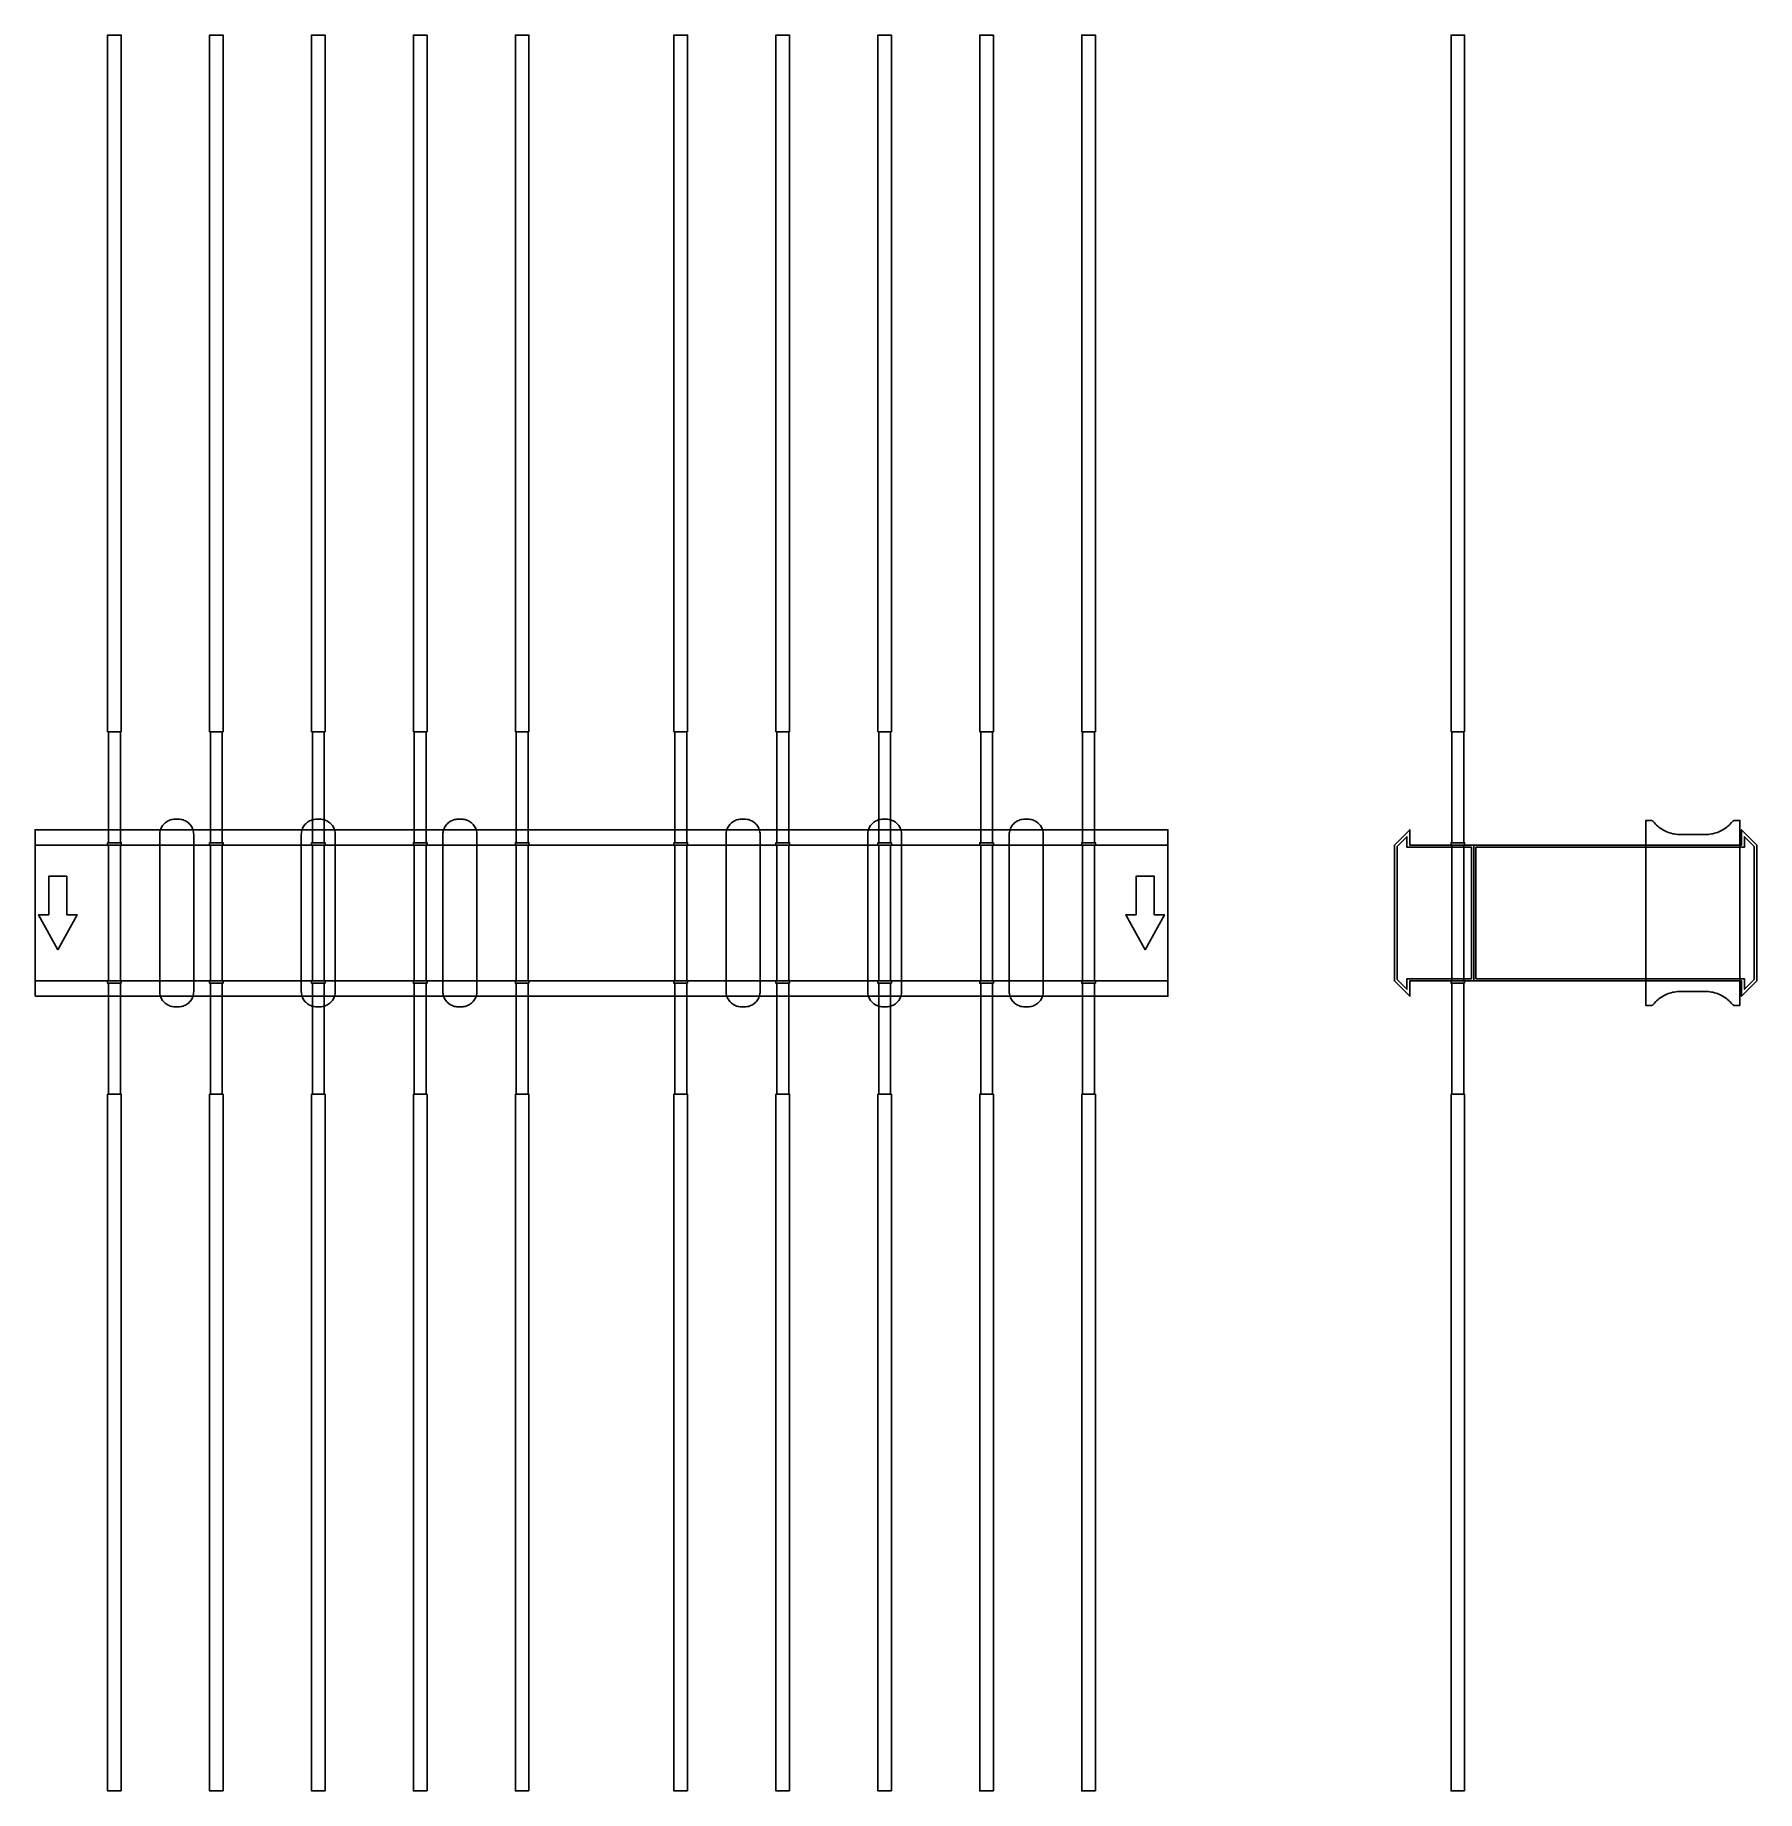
# Model space of a CAD drawing. Extents: x 0 to 1520, y -775 to 775.
import ezdxf

# ---------------------------------------------------------------- set-up
doc = ezdxf.new("R2010")
doc.units = 0
doc.layers.add('Halfen', color=7, linetype='CONTINUOUS')

msp = doc.modelspace()

# ---------------------------------------------------------------- linework, layer by layer
at = {"layer": 'Halfen', "color": 7}
for points in [[(76, 160), (76, 775), (64, 775), (64, 160)], [(166, 160), (166, 775), (154, 775), (154, 160)], [(256, 160), (256, 775), (244, 775), (244, 160)], [(346, 160), (346, 775), (334, 775), (334, 160)], [(436, 160), (436, 775), (424, 775), (424, 160)], [(576, 160), (576, 775), (564, 775), (564, 160)], [(666, 160), (666, 775), (654, 775), (654, 160)], [(756, 160), (756, 775), (744, 775), (744, 160)], [(846, 160), (846, 775), (834, 775), (834, 160)], [(936, 160), (936, 775), (924, 775), (924, 160)], [(1262, 160), (1262, 775), (1250, 775), (1250, 160)], [(75.25, 62), (75.25, 160), (64.75, 160), (64.75, 62)], [(165.25, 62), (165.25, 160), (154.75, 160), (154.75, 62)], [(255.25, 62), (255.25, 160), (244.75, 160), (244.75, 62)], [(345.25, 62), (345.25, 160), (334.75, 160), (334.75, 62)], [(435.25, 62), (435.25, 160), (424.75, 160), (424.75, 62)], [(575.25, 62), (575.25, 160), (564.75, 160), (564.75, 62)], [(665.25, 62), (665.25, 160), (654.75, 160), (654.75, 62)], [(755.25, 62), (755.25, 160), (744.75, 160), (744.75, 62)], [(845.25, 62), (845.25, 160), (834.75, 160), (834.75, 62)], [(935.25, 62), (935.25, 160), (924.75, 160), (924.75, 62)], [(1261.25, 62), (1261.25, 160), (1250.75, 160), (1250.75, 62)], [(140, -69.3), (140, -56.8), (140, 69.3), (139.958, 70.359), (139.834, 71.412), (139.627, 72.452), (139.339, 73.472), (138.972, 74.466), (138.529, 75.429), (138.011, 76.354), (137.422, 77.235), (136.765, 78.068), (136.046, 78.846), (135.268, 79.565), (134.435, 80.222), (133.554, 80.811), (132.629, 81.329), (131.666, 81.772), (130.672, 82.139), (129.652, 82.427), (128.612, 82.634), (127.559, 82.758), (126.5, 82.8), (123.5, 82.8), (122.441, 82.758), (121.388, 82.634), (120.348, 82.427), (119.328, 82.139), (118.334, 81.772), (117.371, 81.329), (116.446, 80.811), (115.565, 80.222), (114.732, 79.565), (113.954, 78.846), (113.235, 78.068), (112.578, 77.235), (111.989, 76.354), (111.471, 75.429), (111.028, 74.466), (110.661, 73.472), (110.373, 72.452), (110.166, 71.412), (110.042, 70.359), (110, 69.3), (110, -56.8), (110, -69.3), (110.042, -70.359), (110.166, -71.412), (110.373, -72.452), (110.661, -73.472), (111.028, -74.466), (111.471, -75.429), (111.989, -76.354), (112.578, -77.235), (113.235, -78.068), (113.954, -78.846), (114.732, -79.565), (115.565, -80.222), (116.446, -80.811), (117.371, -81.329), (118.334, -81.772), (119.328, -82.139), (120.348, -82.427), (121.388, -82.634), (122.441, -82.758), (123.5, -82.8), (126.5, -82.8), (127.559, -82.758), (128.612, -82.634), (129.652, -82.427), (130.672, -82.139), (131.666, -81.772), (132.629, -81.329), (133.554, -80.811), (134.435, -80.222), (135.268, -79.565), (136.046, -78.846), (136.765, -78.068), (137.422, -77.235), (138.011, -76.354), (138.529, -75.429), (138.972, -74.466), (139.339, -73.472), (139.627, -72.452), (139.834, -71.412), (139.958, -70.359), (140, -69.3)], [(265, -69.3), (265, -56.8), (265, 69.3), (264.958, 70.359), (264.834, 71.412), (264.627, 72.452), (264.339, 73.472), (263.972, 74.466), (263.529, 75.429), (263.011, 76.354), (262.422, 77.235), (261.765, 78.068), (261.046, 78.846), (260.268, 79.565), (259.435, 80.222), (258.554, 80.811), (257.629, 81.329), (256.666, 81.772), (255.672, 82.139), (254.652, 82.427), (253.612, 82.634), (252.559, 82.758), (251.5, 82.8), (248.5, 82.8), (247.441, 82.758), (246.388, 82.634), (245.348, 82.427), (244.328, 82.139), (243.334, 81.772), (242.371, 81.329), (241.446, 80.811), (240.565, 80.222), (239.732, 79.565), (238.954, 78.846), (238.235, 78.068), (237.578, 77.235), (236.989, 76.354), (236.471, 75.429), (236.028, 74.466), (235.661, 73.472), (235.373, 72.452), (235.166, 71.412), (235.042, 70.359), (235, 69.3), (235, -56.8), (235, -69.3), (235.042, -70.359), (235.166, -71.412), (235.373, -72.452), (235.661, -73.472), (236.028, -74.466), (236.471, -75.429), (236.989, -76.354), (237.578, -77.235), (238.235, -78.068), (238.954, -78.846), (239.732, -79.565), (240.565, -80.222), (241.446, -80.811), (242.371, -81.329), (243.334, -81.772), (244.328, -82.139), (245.348, -82.427), (246.388, -82.634), (247.441, -82.758), (248.5, -82.8), (251.5, -82.8), (252.559, -82.758), (253.612, -82.634), (254.652, -82.427), (255.672, -82.139), (256.666, -81.772), (257.629, -81.329), (258.554, -80.811), (259.435, -80.222), (260.268, -79.565), (261.046, -78.846), (261.765, -78.068), (262.422, -77.235), (263.011, -76.354), (263.529, -75.429), (263.972, -74.466), (264.339, -73.472), (264.627, -72.452), (264.834, -71.412), (264.958, -70.359), (265, -69.3)], [(390, -69.3), (390, -56.8), (390, 69.3), (389.958, 70.359), (389.834, 71.412), (389.627, 72.452), (389.339, 73.472), (388.972, 74.466), (388.529, 75.429), (388.011, 76.354), (387.422, 77.235), (386.765, 78.068), (386.046, 78.846), (385.268, 79.565), (384.435, 80.222), (383.554, 80.811), (382.629, 81.329), (381.666, 81.772), (380.672, 82.139), (379.652, 82.427), (378.612, 82.634), (377.559, 82.758), (376.5, 82.8), (373.5, 82.8), (372.441, 82.758), (371.388, 82.634), (370.348, 82.427), (369.328, 82.139), (368.334, 81.772), (367.371, 81.329), (366.446, 80.811), (365.565, 80.222), (364.732, 79.565), (363.954, 78.846), (363.235, 78.068), (362.578, 77.235), (361.989, 76.354), (361.471, 75.429), (361.028, 74.466), (360.661, 73.472), (360.373, 72.452), (360.166, 71.412), (360.042, 70.359), (360, 69.3), (360, -56.8), (360, -69.3), (360.042, -70.359), (360.166, -71.412), (360.373, -72.452), (360.661, -73.472), (361.028, -74.466), (361.471, -75.429), (361.989, -76.354), (362.578, -77.235), (363.235, -78.068), (363.954, -78.846), (364.732, -79.565), (365.565, -80.222), (366.446, -80.811), (367.371, -81.329), (368.334, -81.772), (369.328, -82.139), (370.348, -82.427), (371.388, -82.634), (372.441, -82.758), (373.5, -82.8), (376.5, -82.8), (377.559, -82.758), (378.612, -82.634), (379.652, -82.427), (380.672, -82.139), (381.666, -81.772), (382.629, -81.329), (383.554, -80.811), (384.435, -80.222), (385.268, -79.565), (386.046, -78.846), (386.765, -78.068), (387.422, -77.235), (388.011, -76.354), (388.529, -75.429), (388.972, -74.466), (389.339, -73.472), (389.627, -72.452), (389.834, -71.412), (389.958, -70.359), (390, -69.3)], [(640, -69.3), (640, -56.8), (640, 69.3), (639.958, 70.359), (639.834, 71.412), (639.627, 72.452), (639.339, 73.472), (638.972, 74.466), (638.529, 75.429), (638.011, 76.354), (637.422, 77.235), (636.765, 78.068), (636.046, 78.846), (635.268, 79.565), (634.435, 80.222), (633.554, 80.811), (632.629, 81.329), (631.666, 81.772), (630.672, 82.139), (629.652, 82.427), (628.612, 82.634), (627.559, 82.758), (626.5, 82.8), (623.5, 82.8), (622.441, 82.758), (621.388, 82.634), (620.348, 82.427), (619.328, 82.139), (618.334, 81.772), (617.371, 81.329), (616.446, 80.811), (615.565, 80.222), (614.732, 79.565), (613.954, 78.846), (613.235, 78.068), (612.578, 77.235), (611.989, 76.354), (611.471, 75.429), (611.028, 74.466), (610.661, 73.472), (610.373, 72.452), (610.166, 71.412), (610.042, 70.359), (610, 69.3), (610, -56.8), (610, -69.3), (610.042, -70.359), (610.166, -71.412), (610.373, -72.452), (610.661, -73.472), (611.028, -74.466), (611.471, -75.429), (611.989, -76.354), (612.578, -77.235), (613.235, -78.068), (613.954, -78.846), (614.732, -79.565), (615.565, -80.222), (616.446, -80.811), (617.371, -81.329), (618.334, -81.772), (619.328, -82.139), (620.348, -82.427), (621.388, -82.634), (622.441, -82.758), (623.5, -82.8), (626.5, -82.8), (627.559, -82.758), (628.612, -82.634), (629.652, -82.427), (630.672, -82.139), (631.666, -81.772), (632.629, -81.329), (633.554, -80.811), (634.435, -80.222), (635.268, -79.565), (636.046, -78.846), (636.765, -78.068), (637.422, -77.235), (638.011, -76.354), (638.529, -75.429), (638.972, -74.466), (639.339, -73.472), (639.627, -72.452), (639.834, -71.412), (639.958, -70.359), (640, -69.3)], [(765, -69.3), (765, -56.8), (765, 69.3), (764.958, 70.359), (764.834, 71.412), (764.627, 72.452), (764.339, 73.472), (763.972, 74.466), (763.529, 75.429), (763.011, 76.354), (762.422, 77.235), (761.765, 78.068), (761.046, 78.846), (760.268, 79.565), (759.435, 80.222), (758.554, 80.811), (757.629, 81.329), (756.666, 81.772), (755.672, 82.139), (754.652, 82.427), (753.612, 82.634), (752.559, 82.758), (751.5, 82.8), (748.5, 82.8), (747.441, 82.758), (746.388, 82.634), (745.348, 82.427), (744.328, 82.139), (743.334, 81.772), (742.371, 81.329), (741.446, 80.811), (740.565, 80.222), (739.732, 79.565), (738.954, 78.846), (738.235, 78.068), (737.578, 77.235), (736.989, 76.354), (736.471, 75.429), (736.028, 74.466), (735.661, 73.472), (735.373, 72.452), (735.166, 71.412), (735.042, 70.359), (735, 69.3), (735, -56.8), (735, -69.3), (735.042, -70.359), (735.166, -71.412), (735.373, -72.452), (735.661, -73.472), (736.028, -74.466), (736.471, -75.429), (736.989, -76.354), (737.578, -77.235), (738.235, -78.068), (738.954, -78.846), (739.732, -79.565), (740.565, -80.222), (741.446, -80.811), (742.371, -81.329), (743.334, -81.772), (744.328, -82.139), (745.348, -82.427), (746.388, -82.634), (747.441, -82.758), (748.5, -82.8), (751.5, -82.8), (752.559, -82.758), (753.612, -82.634), (754.652, -82.427), (755.672, -82.139), (756.666, -81.772), (757.629, -81.329), (758.554, -80.811), (759.435, -80.222), (760.268, -79.565), (761.046, -78.846), (761.765, -78.068), (762.422, -77.235), (763.011, -76.354), (763.529, -75.429), (763.972, -74.466), (764.339, -73.472), (764.627, -72.452), (764.834, -71.412), (764.958, -70.359), (765, -69.3)], [(890, -69.3), (890, -56.8), (890, 69.3), (889.958, 70.359), (889.834, 71.412), (889.627, 72.452), (889.339, 73.472), (888.972, 74.466), (888.529, 75.429), (888.011, 76.354), (887.422, 77.235), (886.765, 78.068), (886.046, 78.846), (885.268, 79.565), (884.435, 80.222), (883.554, 80.811), (882.629, 81.329), (881.666, 81.772), (880.672, 82.139), (879.652, 82.427), (878.612, 82.634), (877.559, 82.758), (876.5, 82.8), (873.5, 82.8), (872.441, 82.758), (871.388, 82.634), (870.348, 82.427), (869.328, 82.139), (868.334, 81.772), (867.371, 81.329), (866.446, 80.811), (865.565, 80.222), (864.732, 79.565), (863.954, 78.846), (863.235, 78.068), (862.578, 77.235), (861.989, 76.354), (861.471, 75.429), (861.028, 74.466), (860.661, 73.472), (860.373, 72.452), (860.166, 71.412), (860.042, 70.359), (860, 69.3), (860, -56.8), (860, -69.3), (860.042, -70.359), (860.166, -71.412), (860.373, -72.452), (860.661, -73.472), (861.028, -74.466), (861.471, -75.429), (861.989, -76.354), (862.578, -77.235), (863.235, -78.068), (863.954, -78.846), (864.732, -79.565), (865.565, -80.222), (866.446, -80.811), (867.371, -81.329), (868.334, -81.772), (869.328, -82.139), (870.348, -82.427), (871.388, -82.634), (872.441, -82.758), (873.5, -82.8), (876.5, -82.8), (877.559, -82.758), (878.612, -82.634), (879.652, -82.427), (880.672, -82.139), (881.666, -81.772), (882.629, -81.329), (883.554, -80.811), (884.435, -80.222), (885.268, -79.565), (886.046, -78.846), (886.765, -78.068), (887.422, -77.235), (888.011, -76.354), (888.529, -75.429), (888.972, -74.466), (889.339, -73.472), (889.627, -72.452), (889.834, -71.412), (889.958, -70.359), (890, -69.3)], [(1505, -81.8), (1505, 81.8), (1501, 81.8), (1500.846, 81.797), (1500.691, 81.786), (1500.538, 81.769), (1500.385, 81.746), (1500.234, 81.715), (1500.084, 81.678), (1499.936, 81.634), (1499.789, 81.584), (1499.646, 81.527), (1499.505, 81.464), (1499.366, 81.395), (1499.231, 81.32), (1499.1, 81.239), (1498.972, 81.153), (1498.848, 81.06), (1498.728, 80.963), (1498.613, 80.86), (1498.502, 80.752), (1498.397, 80.639), (1498.296, 80.522), (1497.41, 79.491), (1496.479, 78.5), (1495.505, 77.551), (1494.491, 76.646), (1493.437, 75.787), (1492.347, 74.975), (1491.222, 74.211), (1490.064, 73.499), (1488.876, 72.838), (1487.66, 72.23), (1486.418, 71.676), (1485.153, 71.178), (1483.867, 70.736), (1482.563, 70.351), (1481.243, 70.024), (1479.911, 69.756), (1478.567, 69.547), (1477.216, 69.397), (1475.859, 69.307), (1474.5, 69.277), (1452.5, 69.277), (1451.141, 69.307), (1449.784, 69.397), (1448.433, 69.547), (1447.089, 69.756), (1445.757, 70.024), (1444.437, 70.351), (1443.133, 70.736), (1441.847, 71.178), (1440.582, 71.676), (1439.34, 72.23), (1438.124, 72.838), (1436.936, 73.499), (1435.778, 74.211), (1434.653, 74.975), (1433.563, 75.787), (1432.509, 76.646), (1431.495, 77.551), (1430.521, 78.5), (1429.59, 79.491), (1428.704, 80.522), (1428.603, 80.639), (1428.498, 80.752), (1428.387, 80.86), (1428.272, 80.963), (1428.152, 81.06), (1428.028, 81.153), (1427.9, 81.239), (1427.769, 81.32), (1427.634, 81.395), (1427.495, 81.464), (1427.354, 81.527), (1427.211, 81.584), (1427.064, 81.634), (1426.916, 81.678), (1426.766, 81.715), (1426.615, 81.746), (1426.462, 81.769), (1426.309, 81.786), (1426.154, 81.797), (1426, 81.8), (1422, 81.8), (1422, -81.8), (1426, -81.8), (1426.154, -81.797), (1426.309, -81.786), (1426.462, -81.769), (1426.615, -81.746), (1426.766, -81.715), (1426.916, -81.678), (1427.064, -81.634), (1427.211, -81.584), (1427.354, -81.527), (1427.495, -81.464), (1427.634, -81.395), (1427.769, -81.32), (1427.9, -81.239), (1428.028, -81.153), (1428.152, -81.06), (1428.272, -80.963), (1428.387, -80.86), (1428.498, -80.752), (1428.603, -80.639), (1428.704, -80.522), (1429.59, -79.491), (1430.521, -78.5), (1431.495, -77.551), (1432.509, -76.646), (1433.563, -75.787), (1434.653, -74.975), (1435.778, -74.211), (1436.936, -73.499), (1438.124, -72.838), (1439.34, -72.23), (1440.582, -71.676), (1441.847, -71.178), (1443.133, -70.736), (1444.437, -70.351), (1445.757, -70.024), (1447.089, -69.756), (1448.433, -69.547), (1449.784, -69.397), (1451.141, -69.307), (1452.5, -69.277), (1474.5, -69.277), (1475.859, -69.307), (1477.216, -69.397), (1478.567, -69.547), (1479.911, -69.756), (1481.243, -70.024), (1482.563, -70.351), (1483.867, -70.736), (1485.153, -71.178), (1486.418, -71.676), (1487.66, -72.23), (1488.876, -72.838), (1490.064, -73.499), (1491.222, -74.211), (1492.347, -74.975), (1493.437, -75.787), (1494.491, -76.646), (1495.505, -77.551), (1496.479, -78.5), (1497.41, -79.491), (1498.296, -80.522), (1498.397, -80.639), (1498.502, -80.752), (1498.613, -80.86), (1498.728, -80.963), (1498.848, -81.06), (1498.972, -81.153), (1499.1, -81.239), (1499.231, -81.32), (1499.366, -81.395), (1499.505, -81.464), (1499.646, -81.527), (1499.789, -81.584), (1499.936, -81.634), (1500.084, -81.678), (1500.234, -81.715), (1500.385, -81.746), (1500.538, -81.769), (1500.691, -81.786), (1500.846, -81.797), (1501, -81.8)], [(0, -73.5), (1000, -73.5), (1000, 73.5), (0, 73.5)], [(76, 60), (76, 62), (64, 62), (64, 60)], [(166, 60), (166, 62), (154, 62), (154, 60)], [(256, 60), (256, 62), (244, 62), (244, 60)], [(346, 60), (346, 62), (334, 62), (334, 60)], [(436, 60), (436, 62), (424, 62), (424, 60)], [(576, 60), (576, 62), (564, 62), (564, 60)], [(666, 60), (666, 62), (654, 62), (654, 60)], [(756, 60), (756, 62), (744, 62), (744, 60)], [(846, 60), (846, 62), (834, 62), (834, 60)], [(936, 60), (936, 62), (924, 62), (924, 60)], [(1270, -60), (1270, 60), (1213.5, 60), (1213.5, 73.5), (1200, 60), (1200, -60), (1213.5, -73.5), (1213.5, -60)], [(1268, -58), (1268, 58), (1211, 58), (1211, 67.25), (1202.5, 58.75), (1202.5, -58.75), (1211, -67.25), (1211, -58)], [(1262, 60), (1262, 62), (1250, 62), (1250, 60)], [(1520, -60), (1520, 60), (1506.5, 73.5), (1506.5, 60), (1270, 60), (1270, -60), (1506.5, -60), (1506.5, -73.5)], [(1517.5, -58.75), (1517.5, 58.75), (1509, 67.25), (1509, 58), (1272, 58), (1272, -58), (1509, -58), (1509, -67.25)], [(0, -60), (1000, -60), (1000, 60), (0, 60)], [(75.25, -60), (75.25, 60), (64.75, 60), (64.75, -60)], [(165.25, -60), (165.25, 60), (154.75, 60), (154.75, -60)], [(255.25, -60), (255.25, 60), (244.75, 60), (244.75, -60)], [(345.25, -60), (345.25, 60), (334.75, 60), (334.75, -60)], [(435.25, -60), (435.25, 60), (424.75, 60), (424.75, -60)], [(575.25, -60), (575.25, 60), (564.75, 60), (564.75, -60)], [(665.25, -60), (665.25, 60), (654.75, 60), (654.75, -60)], [(755.25, -60), (755.25, 60), (744.75, 60), (744.75, -60)], [(845.25, -60), (845.25, 60), (834.75, 60), (834.75, -60)], [(935.25, -60), (935.25, 60), (924.75, 60), (924.75, -60)], [(1261.25, -60), (1261.25, 60), (1250.75, 60), (1250.75, -60)], [(20, -32.5), (37, -1.5), (28, -1.5), (28, 32.5), (12, 32.5), (12, -1.5), (3, -1.5)], [(980, -32.5), (997, -1.5), (988, -1.5), (988, 32.5), (972, 32.5), (972, -1.5), (963, -1.5)], [(76, -62), (76, -60), (64, -60), (64, -62)], [(75.25, -160), (75.25, -62), (64.75, -62), (64.75, -160)], [(166, -62), (166, -60), (154, -60), (154, -62)], [(165.25, -160), (165.25, -62), (154.75, -62), (154.75, -160)], [(256, -62), (256, -60), (244, -60), (244, -62)], [(255.25, -160), (255.25, -62), (244.75, -62), (244.75, -160)], [(346, -62), (346, -60), (334, -60), (334, -62)], [(345.25, -160), (345.25, -62), (334.75, -62), (334.75, -160)], [(436, -62), (436, -60), (424, -60), (424, -62)], [(435.25, -160), (435.25, -62), (424.75, -62), (424.75, -160)], [(576, -62), (576, -60), (564, -60), (564, -62)], [(575.25, -160), (575.25, -62), (564.75, -62), (564.75, -160)], [(666, -62), (666, -60), (654, -60), (654, -62)], [(665.25, -160), (665.25, -62), (654.75, -62), (654.75, -160)], [(756, -62), (756, -60), (744, -60), (744, -62)], [(755.25, -160), (755.25, -62), (744.75, -62), (744.75, -160)], [(846, -62), (846, -60), (834, -60), (834, -62)], [(845.25, -160), (845.25, -62), (834.75, -62), (834.75, -160)], [(936, -62), (936, -60), (924, -60), (924, -62)], [(935.25, -160), (935.25, -62), (924.75, -62), (924.75, -160)], [(1262, -62), (1262, -60), (1250, -60), (1250, -62)], [(1261.25, -160), (1261.25, -62), (1250.75, -62), (1250.75, -160)], [(76, -775), (76, -160), (64, -160), (64, -775)], [(166, -775), (166, -160), (154, -160), (154, -775)], [(256, -775), (256, -160), (244, -160), (244, -775)], [(346, -775), (346, -160), (334, -160), (334, -775)], [(436, -775), (436, -160), (424, -160), (424, -775)], [(576, -775), (576, -160), (564, -160), (564, -775)], [(666, -775), (666, -160), (654, -160), (654, -775)], [(756, -775), (756, -160), (744, -160), (744, -775)], [(846, -775), (846, -160), (834, -160), (834, -775)], [(936, -775), (936, -160), (924, -160), (924, -775)], [(1262, -775), (1262, -160), (1250, -160), (1250, -775)]]:
    msp.add_lwpolyline(points, close=True, dxfattribs=at)

doc.saveas('drawing.dxf')
